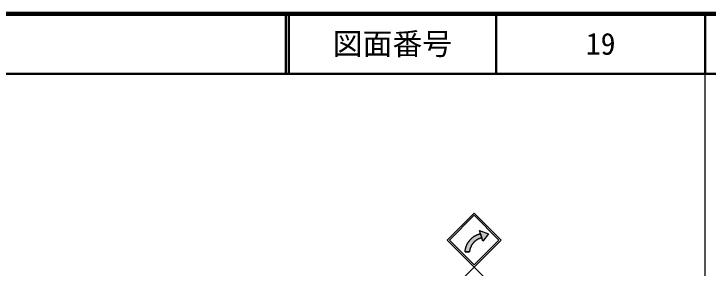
# Model space of a CAD drawing. Units: millimetres at full size, sheet at 1:1000; details may follow other scales. Extents: x 40000 to 680000, y 20000 to 380000.
# Drawn here: x 463206 to 579500, y 337492 to 380000 of the extents above; entities that cross this region are included whole.
import ezdxf
from ezdxf.enums import TextEntityAlignment as Align

# ---------------------------------------------------------------- set-up
doc = ezdxf.new("R2010")
doc.units = ezdxf.units.MM
doc.header["$LTSCALE"] = 1000
for name, color, linetype, lineweight in [('M-STR-STRC', 7, 'Continuous', 25), ('M-TTL', 2, 'Continuous', 140), ('M-TTL-BAND', 7, 'Continuous', 25), ('M-TTL-LINE', 7, 'Continuous', 50)]:
    doc.layers.add(name, color=color, linetype=linetype, lineweight=lineweight)
doc.layers.add('M-TTL-TXT', color=7, linetype='Continuous')
doc.styles.add('ＭＳ ゴシック', font='')
doc.styles.get('ＭＳ ゴシック').set_extended_font_data('MS Gothic')

msp = doc.modelspace()

# ---------------------------------------------------------------- hatches: boundary and pattern name
at = {"layer": 'M-STR-STRC'}
for points in [[(541609, 342537), (541565, 342528), (541521, 342518), (541477, 342508), (541433, 342496), (541390, 342484), (541347, 342471), (541304, 342457), (541261, 342443), (541218, 342428), (541176, 342412), (541134, 342395), (541093, 342378), (541051, 342360), (541010, 342341), (540970, 342321), (540929, 342301), (540889, 342280), (540850, 342258), (540811, 342236), (540772, 342213), (540733, 342189), (540695, 342165), (540658, 342140), (540621, 342114), (540584, 342088), (540548, 342061), (540512, 342034), (540477, 342005), (540442, 341977), (540408, 341947), (540374, 341917), (540341, 341887), (540308, 341855), (540276, 341824), (540245, 341791), (540214, 341759), (540183, 341725), (540154, 341691), (540124, 341657), (540096, 341622), (540068, 341587), (540040, 341551), (540014, 341514), (539988, 341478), (539962, 341440), (539937, 341403), (539913, 341364), (539890, 341326), (539867, 341287), (539845, 341248), (539823, 341208), (539803, 341168), (539783, 341127), (539763, 341087), (539745, 341046), (539727, 341004), (539710, 340962), (539693, 340920), (539678, 340878), (539663, 340835), (539648, 340793), (539635, 340749), (539622, 340706), (539610, 340663), (539599, 340619), (539589, 340575), (539579, 340531), (539570, 340487), (539562, 340442), (539555, 340398), (539548, 340353), (539543, 340308), (539538, 340264), (539533, 340219), (539533, 340214), (538790, 340216), (538793, 340254), (538797, 340312), (538803, 340370), (538810, 340428), (538818, 340485), (538827, 340542), (538837, 340600), (538848, 340657), (538860, 340714), (538873, 340770), (538887, 340826), (538902, 340883), (538918, 340938), (538935, 340994), (538952, 341049), (538971, 341104), (538991, 341159), (539012, 341213), (539033, 341267), (539056, 341320), (539079, 341374), (539104, 341426), (539129, 341479), (539155, 341530), (539182, 341582), (539210, 341632), (539239, 341683), (539269, 341733), (539300, 341782), (539331, 341831), (539364, 341879), (539397, 341927), (539431, 341974), (539466, 342020), (539501, 342066), (539538, 342111), (539575, 342156), (539613, 342200), (539652, 342243), (539691, 342285), (539732, 342327), (539773, 342368), (539814, 342409), (539857, 342449), (539900, 342488), (539943, 342526), (539988, 342563), (540033, 342600), (540079, 342636), (540125, 342671), (540172, 342705), (540219, 342738), (540267, 342771), (540316, 342803), (540365, 342834), (540415, 342864), (540465, 342893), (540516, 342921), (540567, 342948), (540619, 342975), (540671, 343000), (540723, 343025), (540776, 343049), (540830, 343072), (540884, 343093), (540938, 343114), (540992, 343134), (541047, 343153), (541102, 343171), (541158, 343189), (541214, 343205), (541270, 343220), (541326, 343234), (541382, 343247), (541217, 343767), (542687, 343202), (541775, 342018)], [(541382, 343247), (541326, 343234), (541270, 343220), (541214, 343205), (541158, 343189), (541102, 343171), (541047, 343153), (540992, 343134), (540938, 343114), (540884, 343093), (540830, 343072), (540776, 343049), (540723, 343025), (540671, 343000), (540619, 342975), (540567, 342948), (540516, 342921), (540465, 342893), (540415, 342864), (540365, 342834), (540316, 342803), (540267, 342771), (540219, 342738), (540172, 342705), (540125, 342671), (540079, 342636), (540033, 342600), (539988, 342563), (539943, 342526), (539900, 342488), (539857, 342449), (539814, 342409), (539773, 342368), (539732, 342327), (539691, 342285), (539652, 342243), (539613, 342200), (539575, 342156), (539538, 342111), (539501, 342066), (539466, 342020), (539431, 341974), (539397, 341927), (539364, 341879), (539331, 341831), (539300, 341782), (539269, 341733), (539239, 341683), (539210, 341632), (539182, 341582), (539155, 341530), (539129, 341479), (539104, 341426), (539079, 341374), (539056, 341320), (539033, 341267), (539012, 341213), (538991, 341159), (538971, 341104), (538952, 341049), (538935, 340994), (538918, 340938), (538902, 340883), (538887, 340826), (538873, 340770), (538860, 340714), (538848, 340657), (538837, 340600), (538827, 340542), (538818, 340485), (538810, 340428), (538803, 340370), (538797, 340312), (538793, 340254), (538790, 340216), (539533, 340214), (539538, 340264), (539543, 340308), (539548, 340353), (539555, 340398), (539562, 340442), (539570, 340487), (539579, 340531), (539589, 340575), (539599, 340619), (539610, 340663), (539622, 340706), (539635, 340749), (539648, 340793), (539663, 340835), (539678, 340878), (539693, 340920), (539710, 340962), (539727, 341004), (539745, 341046), (539763, 341087), (539783, 341127), (539803, 341168), (539823, 341208), (539845, 341248), (539867, 341287), (539890, 341326), (539913, 341364), (539937, 341403), (539962, 341440), (539988, 341478), (540014, 341514), (540040, 341551), (540068, 341587), (540096, 341622), (540124, 341657), (540154, 341691), (540183, 341725), (540214, 341759), (540245, 341791), (540276, 341824), (540308, 341855), (540341, 341887), (540374, 341917), (540408, 341947), (540442, 341977), (540477, 342005), (540512, 342034), (540548, 342061), (540584, 342088), (540621, 342114), (540658, 342140), (540695, 342165), (540733, 342189), (540772, 342213), (540811, 342236), (540850, 342258), (540889, 342280), (540929, 342301), (540970, 342321), (541010, 342341), (541051, 342360), (541093, 342378), (541134, 342395), (541176, 342412), (541218, 342428), (541261, 342443), (541304, 342457), (541347, 342471), (541390, 342484), (541433, 342496), (541477, 342508), (541521, 342518), (541565, 342528), (541609, 342537)]]:
    msp.add_hatch(color=256, dxfattribs=at).paths.add_polyline_path(points)

# ---------------------------------------------------------------- linework, layer by layer
for p, q in [((535810, 342169), (540310, 346669)), ((544810, 342169), (540310, 346669)), ((536163, 342169), (540310, 346316)), ((544457, 342169), (540310, 346316)), ((541775, 342018), (541217, 343767)), ((541217, 343767), (542687, 343202)), ((542687, 343202), (541775, 342018)), ((535810, 342169), (540310, 337668)), ((536163, 342169), (540310, 338022)), ((540310, 337669), (544810, 342169)), ((540310, 338022), (544457, 342169)), ((538790, 340216), (539533, 340214)), ((535810, 333169), (540310, 337669)), ((544811, 333168), (540310, 337669))]:
    msp.add_line(p, q, dxfattribs=at)
for points in [[(541382, 343247), (541609, 342537), (541609, 342537), (541565, 342528), (541521, 342518), (541477, 342508), (541433, 342496), (541390, 342484), (541347, 342471), (541304, 342457), (541261, 342443), (541218, 342428), (541176, 342412), (541134, 342395), (541093, 342378), (541051, 342360), (541010, 342341), (540970, 342321), (540929, 342301), (540889, 342280), (540850, 342258), (540811, 342236), (540772, 342213), (540733, 342189), (540695, 342165), (540658, 342140), (540621, 342114), (540584, 342088), (540548, 342061), (540512, 342034), (540477, 342005), (540442, 341977), (540408, 341947), (540374, 341917), (540341, 341887), (540308, 341855), (540276, 341824), (540245, 341791), (540214, 341759), (540183, 341725), (540154, 341691), (540124, 341657), (540096, 341622), (540068, 341587), (540040, 341551), (540014, 341514), (539988, 341478), (539962, 341440), (539937, 341403), (539913, 341364), (539890, 341326), (539867, 341287), (539845, 341248), (539823, 341208), (539803, 341168), (539783, 341127), (539763, 341087), (539745, 341046), (539727, 341004), (539710, 340962), (539693, 340920), (539678, 340878), (539663, 340835), (539648, 340793), (539635, 340749), (539622, 340706), (539610, 340663), (539599, 340619), (539589, 340575), (539579, 340531), (539570, 340487), (539562, 340442), (539555, 340398), (539548, 340353), (539543, 340308), (539538, 340264), (539533, 340219), (539533, 340214), (539533, 340214), (538790, 340216), (538790, 340216), (538793, 340254), (538797, 340312), (538803, 340370), (538810, 340428), (538818, 340485), (538827, 340542), (538837, 340600), (538848, 340657), (538860, 340714), (538873, 340770), (538887, 340826), (538902, 340883), (538918, 340938), (538935, 340994), (538952, 341049), (538971, 341104), (538991, 341159), (539012, 341213), (539033, 341267), (539056, 341320), (539079, 341374), (539104, 341426), (539129, 341479), (539155, 341530), (539182, 341582), (539210, 341632), (539239, 341683), (539269, 341733), (539300, 341782), (539331, 341831), (539364, 341879), (539397, 341927), (539431, 341974), (539466, 342020), (539501, 342066), (539538, 342111), (539575, 342156), (539613, 342200), (539652, 342243), (539691, 342285), (539732, 342327), (539773, 342368), (539814, 342409), (539857, 342449), (539900, 342488), (539943, 342526), (539988, 342563), (540033, 342600), (540079, 342636), (540125, 342671), (540172, 342705), (540219, 342738), (540267, 342771), (540316, 342803), (540365, 342834), (540415, 342864), (540465, 342893), (540516, 342921), (540567, 342948), (540619, 342975), (540671, 343000), (540723, 343025), (540776, 343049), (540830, 343072), (540884, 343093), (540938, 343114), (540992, 343134), (541047, 343153), (541102, 343171), (541158, 343189), (541214, 343205), (541270, 343220), (541326, 343234)], [(541217, 343767), (542687, 343202), (541775, 342018)], [(541217, 343767), (542687, 343202), (541775, 342018)], [(541382, 343247), (541217, 343767), (542687, 343202), (541775, 342018), (541609, 342537)]]:
    msp.add_lwpolyline(points, close=True, dxfattribs=at)
at = {"layer": 'M-TTL'}
msp.add_line((680000, 380000), (40000, 380000), dxfattribs=at)
at = {"layer": 'M-TTL-BAND'}
msp.add_line((579000, 20000), (579000, 370000), dxfattribs=at)
at = {"layer": 'M-TTL-LINE'}
for p, q in [((508747, 380000), (508747, 370000)), ((509247, 380000), (509247, 370000)), ((543997, 380000), (543997, 370000)), ((579000, 380000), (579000, 370000)), ((40000, 370000), (680000, 370000))]:
    msp.add_line(p, q, dxfattribs=at)

# ---------------------------------------------------------------- texts
at = {"layer": 'M-TTL-TXT', "style": 'ＭＳ ゴシック'}
for s, p in [('図面番号', (526622, 375000)), ('19', (561497, 375000))]:
    msp.add_text(s, height=3666, dxfattribs=at).set_placement(p, align=Align.MIDDLE_CENTER)

doc.saveas('drawing.dxf')
